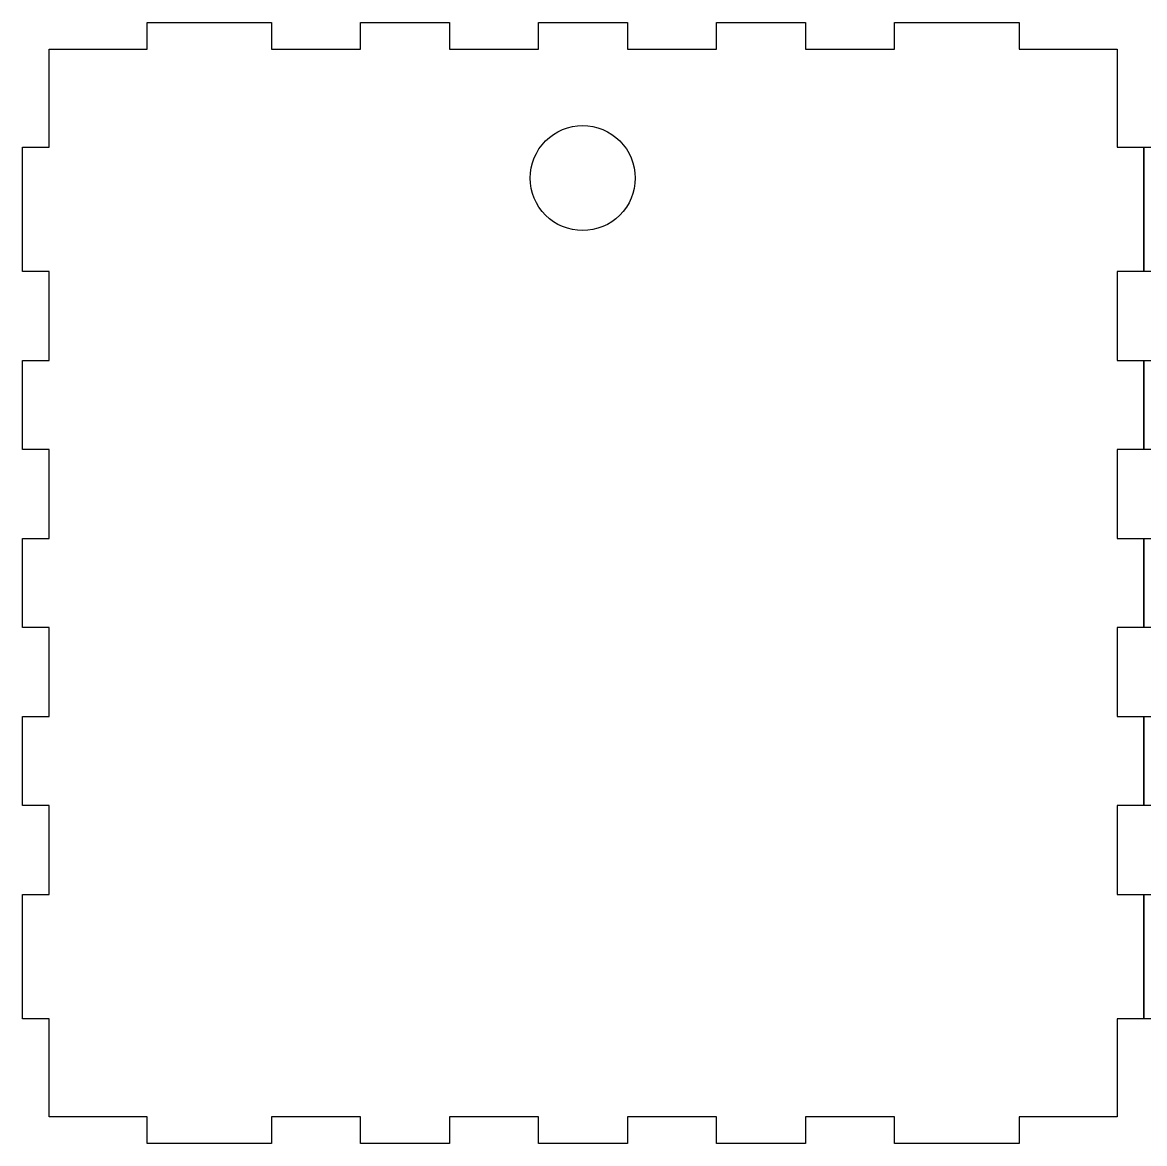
# Model space of a CAD drawing. Extents: x -175 to 628, y 17 to 881.
# Drawn here: x -175.2 to 92.9, y 16.6 to 284.5 of the extents above; entities that cross this region are included whole.
import ezdxf

# ---------------------------------------------------------------- set-up
doc = ezdxf.new("R2010")
doc.units = 0
doc.layers.add('Layer_1', color=7, linetype='CONTINUOUS')

msp = doc.modelspace()

# ---------------------------------------------------------------- linework, layer by layer
at = {"layer": 'Layer_1', "color": 7}
msp.add_lwpolyline([(-115.676337, 284.464284), (-115.676337, 278.086331), (-94.416491, 278.086331), (-94.416491, 284.464284), (-73.156649, 284.464284), (-73.156649, 278.086331), (-51.896806, 278.086331), (-51.896806, 284.464284), (-30.636964, 284.464284), (-30.636964, 278.086331), (-9.377119, 278.086331), (-9.377119, 284.464284), (11.882724, 284.464284), (11.882724, 278.086331), (33.142567, 278.086331), (33.142567, 284.464284), (62.906346, 284.464284), (62.906346, 278.086331), (86.292175, 278.086331), (86.292175, 254.700505), (92.670128, 254.700505), (92.670128, 224.936723), (86.292175, 224.936723), (86.292175, 203.67688), (92.670128, 203.67688), (92.670128, 182.417037), (86.292175, 182.417037), (86.292175, 161.157194), (92.670128, 161.157194), (92.670128, 139.897349), (86.292175, 139.897349), (86.292175, 118.637507), (92.670128, 118.637507), (92.670128, 97.377665), (86.292175, 97.377665), (86.292175, 76.117822), (92.670128, 76.117822), (92.670128, 46.35404), (86.292175, 46.35404), (86.292175, 22.968212), (62.906346, 22.968212), (62.906346, 16.59026), (33.142567, 16.59026), (33.142567, 22.968212), (11.882724, 22.968212), (11.882724, 16.59026), (-9.377119, 16.59026), (-9.377119, 22.968212), (-30.636964, 22.968212), (-30.636964, 16.59026), (-51.896806, 16.59026), (-51.896806, 22.968212), (-73.156649, 22.968212), (-73.156649, 16.59026), (-94.416491, 16.59026), (-94.416491, 22.968212), (-115.676337, 22.968212), (-115.676337, 16.59026), (-145.440116, 16.59026), (-145.440116, 22.968212), (-168.825943, 22.968212), (-168.825943, 46.35404), (-175.203896, 46.35404), (-175.203896, 76.117822), (-168.825943, 76.117822), (-168.825943, 97.377665), (-175.203896, 97.377665), (-175.203896, 118.637507), (-168.825943, 118.637507), (-168.825943, 139.897349), (-175.203896, 139.897349), (-175.203896, 161.157194), (-168.825943, 161.157194), (-168.825943, 182.417037), (-175.203896, 182.417037), (-175.203896, 203.67688), (-168.825943, 203.67688), (-168.825943, 224.936723), (-175.203896, 224.936723), (-175.203896, 254.700505), (-168.825943, 254.700505), (-168.825943, 278.086331), (-145.440116, 278.086331), (-145.440116, 284.464284), (-115.676337, 284.464284)], close=True, dxfattribs=at)
for points in [[(99.048081, 224.936723), (92.670128, 224.936723), (92.670128, 254.700505), (99.048081, 254.700505)], [(99.048081, 182.417037), (92.670128, 182.417037), (92.670128, 203.67688), (99.048081, 203.67688)], [(99.048081, 139.897349), (92.670128, 139.897349), (92.670128, 161.157194), (99.048081, 161.157194)], [(99.048081, 97.377665), (92.670128, 97.377665), (92.670128, 118.637507), (99.048081, 118.637507)], [(99.048081, 46.35404), (92.670128, 46.35404), (92.670128, 76.117822), (99.048081, 76.117822)]]:
    msp.add_lwpolyline(points, dxfattribs=at)
for points in [[(-50.23637, 256.148876), (-47.883433, 258.501812), (-44.692166, 259.823679), (-41.364612, 259.823679)], [(-41.364612, 259.823679), (-38.037059, 259.823679), (-34.845792, 258.501812), (-32.492854, 256.148876)], [(-53.911174, 247.27712), (-53.911174, 250.604674), (-52.589308, 253.795941), (-50.23637, 256.148876)], [(-32.492854, 256.148876), (-30.139917, 253.795941), (-28.818051, 250.604674), (-28.818051, 247.27712)], [(-50.23637, 238.405363), (-52.589308, 240.758297), (-53.911174, 243.949564), (-53.911174, 247.27712)], [(-28.818054, 247.277117), (-28.818051, 243.949564), (-30.139917, 240.758297), (-32.492854, 238.405363)], [(-41.364612, 234.730559), (-44.692166, 234.730559), (-47.883433, 236.052425), (-50.23637, 238.405363)], [(-32.492854, 238.405363), (-34.845792, 236.052425), (-38.037059, 234.730559), (-41.364612, 234.730559)]]:
    msp.add_open_spline(points, degree=3, dxfattribs=at)

doc.saveas('drawing.dxf')
